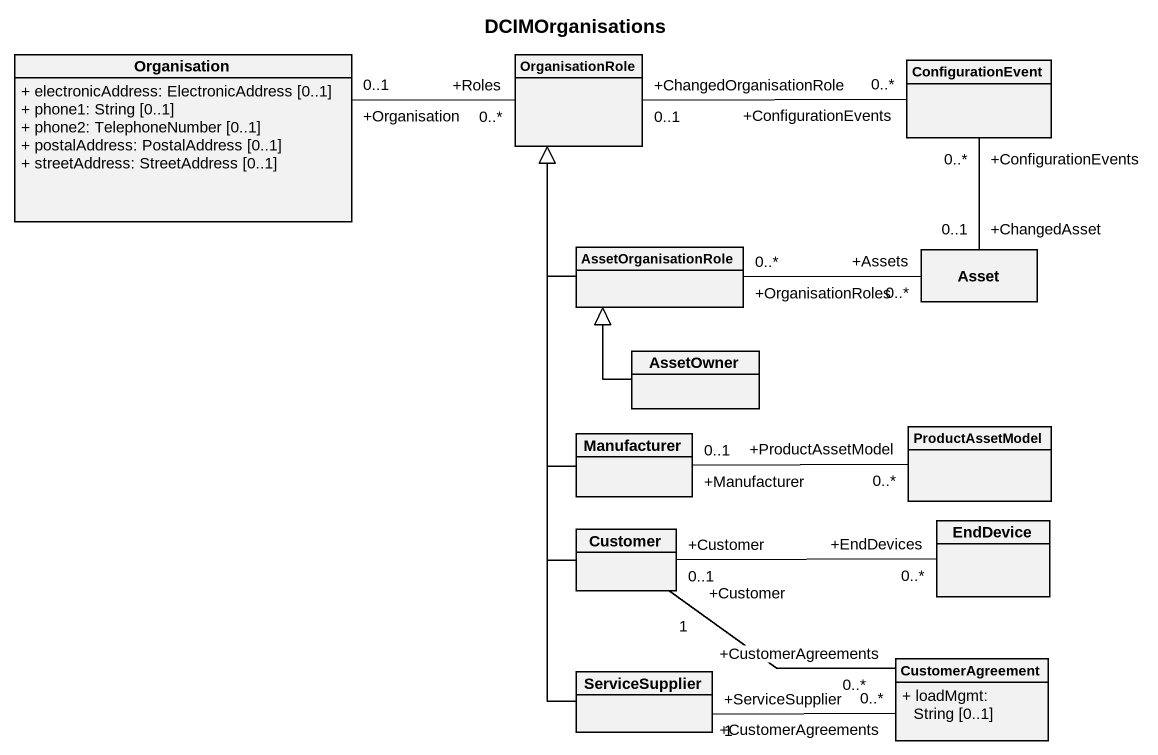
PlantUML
@startuml
title DCIMOrganisations
hide circle
hide empty members
skinparam classAttributeIconSize 0
class Organisation {
  + electronicAddress: ElectronicAddress [0..1]
  + phone1: String [0..1]
  + phone2: TelephoneNumber [0..1]
  + postalAddress: PostalAddress [0..1]
  + streetAddress: StreetAddress [0..1]
}
class OrganisationRole
class ConfigurationEvent
class AssetOrganisationRole
class Asset
class AssetOwner
class Manufacturer
class ProductAssetModel
class EndDevice
class Customer
class ServiceSupplier
class CustomerAgreement {
  + loadMgmt: String [0..1]
}
OrganisationRole "+Roles\n0..*" -left- "+Organisation\n0..1" Organisation
OrganisationRole "+ChangedOrganisationRole\n0..1" -right- "+ConfigurationEvents\n0..*" ConfigurationEvent
AssetOrganisationRole -up-|> OrganisationRole
Asset "+ChangedAsset\n0..1" -up- "+ConfigurationEvents\n0..*" ConfigurationEvent
Asset "+Assets\n0..*" -left- "+OrganisationRoles\n0..*" AssetOrganisationRole
AssetOwner -up-|> AssetOrganisationRole
Manufacturer -up-|> OrganisationRole
ProductAssetModel "+ProductAssetModel\n0..*" -left- "+Manufacturer\n0..1" Manufacturer
Customer -up-|> OrganisationRole
Customer "+Customer\n0..1" -right- "+EndDevices\n0..*" EndDevice
Customer "+Customer\n1" -right- "+CustomerAgreements\n0..*" CustomerAgreement
ServiceSupplier -up-|> OrganisationRole
ServiceSupplier "+ServiceSupplier\n1" -right- "+CustomerAgreements\n0..*" CustomerAgreement
@enduml
